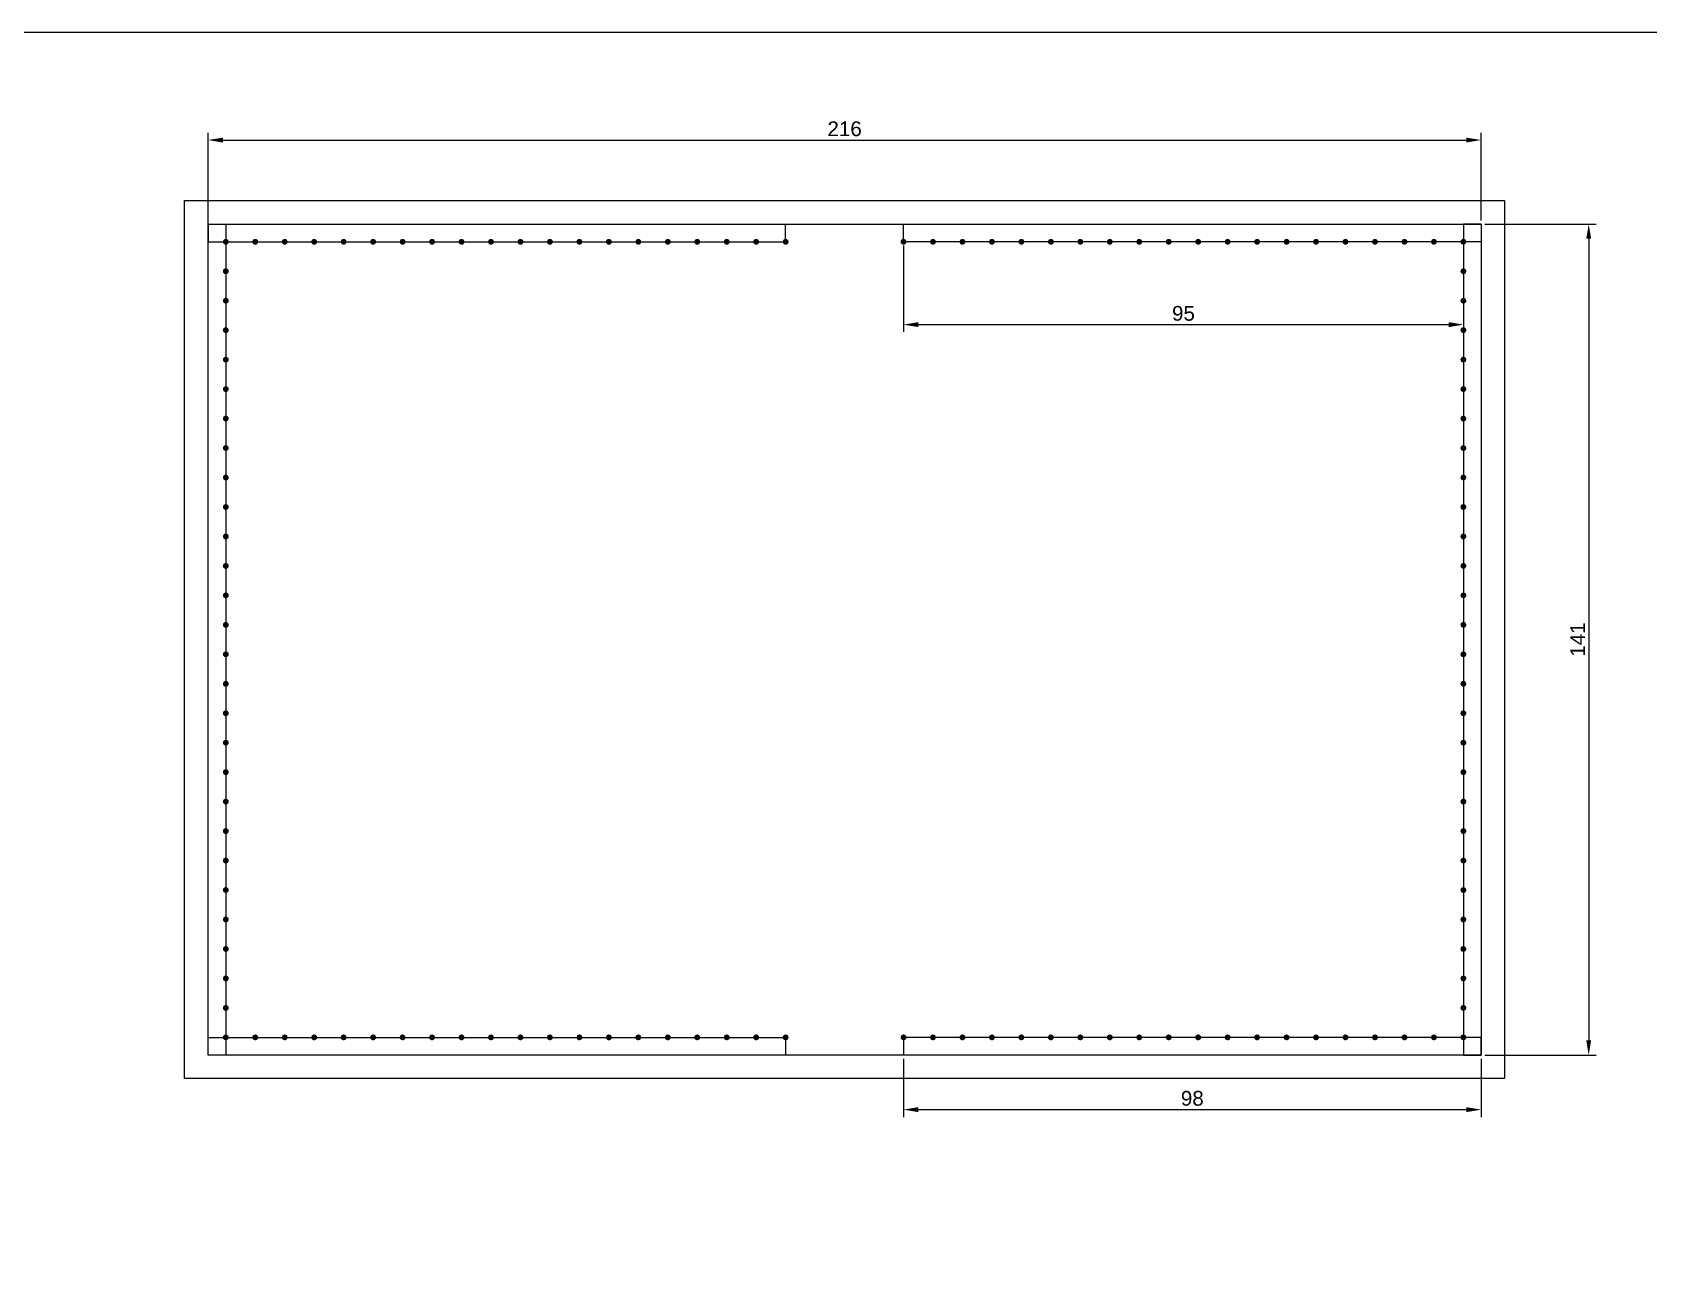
# Model space of a CAD drawing. Header units: millimetres. Extents: x 5326 to 6986, y 304 to 1378.
# Drawn here: x 5600.6 to 5874.9, y 1168.4 to 1377.8 of the extents above; entities that cross this region are included whole.
import ezdxf

# ---------------------------------------------------------------- set-up
doc = ezdxf.new("R2010")
doc.units = ezdxf.units.MM
doc.layers.add('Общий лист', color=7, linetype='Continuous')
doc.styles.get("Standard").update_dxf_attribs({"font": 'arial.ttf'})
doc.dimstyles.new('ISO-25', dxfattribs={"dimtxt": 2.5, "dimasz": 2.5, "dimexe": 1.25, "dimexo": 0.625, "dimtad": 1, "dimtxsty": 'Standard', "dimcen": 2.5, "dimadec": 0, "dimazin": 0, "dimtfac": 1, "dimtmove": 0, "dimatfit": 3, "dimfxl": 0, "dimarcsym": 0})

# ---------------------------------------------------------------- blocks, each defined once
blk = doc.blocks.new('*D11')
at = {"color": 0, "lineweight": -2, "transparency": 16777216}
for p, q in [((5748.42, 1341.65), (5748.42, 1326.97)), ((5843.42, 1341.65), (5843.42, 1326.97)), ((5750.92, 1328.22), (5840.92, 1328.22))]:
    blk.add_line(p, q, dxfattribs=at)
at = {"color": 0, "transparency": 16777216}
for points in [[(5750.92, 1328.64), (5750.92, 1327.8), (5748.42, 1328.22)], [(5840.92, 1328.64), (5840.92, 1327.8), (5843.42, 1328.22)]]:
    blk.add_solid(points, dxfattribs=at)
at = {"layer": 'Defpoints', "color": 0, "transparency": 16777216}
for p in [(5748.42, 1342.28), (5843.42, 1342.28), (5843.42, 1328.22)]:
    blk.add_point(p, dxfattribs=at)
at = {"color": 0, "transparency": 16777216, "insert": (5795.92, 1330.12), "char_height": 2.5, "attachment_point": 5}
blk.add_mtext('95', dxfattribs=at)
blk = doc.blocks.new('*D12')
at = {"color": 0, "lineweight": -2, "transparency": 16777216}
for p, q in [((5630.42, 1345.9), (5630.42, 1360.79)), ((5846.42, 1345.9), (5846.42, 1360.79)), ((5632.92, 1359.54), (5843.92, 1359.54))]:
    blk.add_line(p, q, dxfattribs=at)
at = {"color": 0, "transparency": 16777216}
for points in [[(5632.92, 1359.95), (5632.92, 1359.12), (5630.42, 1359.54)], [(5843.92, 1359.95), (5843.92, 1359.12), (5846.42, 1359.54)]]:
    blk.add_solid(points, dxfattribs=at)
at = {"layer": 'Defpoints', "color": 0, "transparency": 16777216}
for p in [(5846.42, 1359.54), (5630.42, 1345.28), (5846.42, 1345.28)]:
    blk.add_point(p, dxfattribs=at)
at = {"color": 0, "transparency": 16777216, "insert": (5738.42, 1361.44), "char_height": 2.5, "attachment_point": 5}
blk.add_mtext('216', dxfattribs=at)
blk = doc.blocks.new('*D13')
at = {"color": 0, "lineweight": -2, "transparency": 16777216}
for p, q in [((5847.04, 1345.28), (5865.93, 1345.28)), ((5864.68, 1342.78), (5864.68, 1206.78)), ((5847.04, 1204.28), (5865.93, 1204.28))]:
    blk.add_line(p, q, dxfattribs=at)
at = {"color": 0, "transparency": 16777216}
for points in [[(5864.26, 1342.78), (5865.1, 1342.78), (5864.68, 1345.28)], [(5864.26, 1206.78), (5865.1, 1206.78), (5864.68, 1204.28)]]:
    blk.add_solid(points, dxfattribs=at)
at = {"layer": 'Defpoints', "color": 0, "transparency": 16777216}
for p in [(5846.42, 1345.28), (5846.42, 1204.28), (5864.68, 1204.28)]:
    blk.add_point(p, dxfattribs=at)
at = {"color": 0, "transparency": 16777216, "insert": (5862.8, 1274.78), "char_height": 2.5, "attachment_point": 5, "rotation": 90}
blk.add_mtext('141', dxfattribs=at)
blk = doc.blocks.new('*D14')
at = {"color": 0, "lineweight": -2, "transparency": 16777216}
for p, q in [((5748.42, 1203.65), (5748.42, 1193.76)), ((5846.42, 1203.65), (5846.42, 1193.76)), ((5750.92, 1195.01), (5843.92, 1195.01))]:
    blk.add_line(p, q, dxfattribs=at)
at = {"color": 0, "transparency": 16777216}
for points in [[(5750.92, 1195.43), (5750.92, 1194.6), (5748.42, 1195.01)], [(5843.92, 1195.43), (5843.92, 1194.6), (5846.42, 1195.01)]]:
    blk.add_solid(points, dxfattribs=at)
at = {"layer": 'Defpoints', "color": 0, "transparency": 16777216}
for p in [(5748.42, 1204.28), (5846.42, 1204.28), (5846.42, 1195.01)]:
    blk.add_point(p, dxfattribs=at)
at = {"color": 0, "transparency": 16777216, "insert": (5797.42, 1196.92), "char_height": 2.5, "attachment_point": 5}
blk.add_mtext('98', dxfattribs=at)

msp = doc.modelspace()

# ---------------------------------------------------------------- hatches: boundary and pattern name
h = msp.add_hatch(color=256)
h.dxf.hatch_style = 1
h.paths.add_polyline_path([(5632.916, 1342.276, -1), (5633.916, 1342.276, -1)])
h = msp.add_hatch(color=256)
h.dxf.hatch_style = 1
h.paths.add_polyline_path([(5637.916, 1342.276, -1), (5638.916, 1342.276, -1)])
h = msp.add_hatch(color=256)
h.dxf.hatch_style = 1
h.paths.add_polyline_path([(5642.916, 1342.276, -1), (5643.916, 1342.276, -1)])
h = msp.add_hatch(color=256)
h.dxf.hatch_style = 1
h.paths.add_polyline_path([(5647.916, 1342.276, -1), (5648.916, 1342.276, -1)])
h = msp.add_hatch(color=256)
h.dxf.hatch_style = 1
h.paths.add_polyline_path([(5652.916, 1342.276, -1), (5653.916, 1342.276, -1)])
h = msp.add_hatch(color=256)
h.dxf.hatch_style = 1
h.paths.add_polyline_path([(5657.916, 1342.276, -1), (5658.916, 1342.276, -1)])
h = msp.add_hatch(color=256)
h.dxf.hatch_style = 1
h.paths.add_polyline_path([(5662.916, 1342.276, -1), (5663.916, 1342.276, -1)])
h = msp.add_hatch(color=256)
h.dxf.hatch_style = 1
h.paths.add_polyline_path([(5667.916, 1342.276, -1), (5668.916, 1342.276, -1)])
h = msp.add_hatch(color=256)
h.dxf.hatch_style = 1
h.paths.add_polyline_path([(5672.916, 1342.276, -1), (5673.916, 1342.276, -1)])
h = msp.add_hatch(color=256)
h.dxf.hatch_style = 1
h.paths.add_polyline_path([(5677.916, 1342.276, -1), (5678.916, 1342.276, -1)])
h = msp.add_hatch(color=256)
h.dxf.hatch_style = 1
h.paths.add_polyline_path([(5682.916, 1342.276, -1), (5683.916, 1342.276, -1)])
h = msp.add_hatch(color=256)
h.dxf.hatch_style = 1
h.paths.add_polyline_path([(5687.916, 1342.276, -1), (5688.916, 1342.276, -1)])
h = msp.add_hatch(color=256)
h.dxf.hatch_style = 1
h.paths.add_polyline_path([(5692.916, 1342.276, -1), (5693.916, 1342.276, -1)])
h = msp.add_hatch(color=256)
h.dxf.hatch_style = 1
h.paths.add_polyline_path([(5697.916, 1342.276, -1), (5698.916, 1342.276, -1)])
h = msp.add_hatch(color=256)
h.dxf.hatch_style = 1
h.paths.add_polyline_path([(5702.916, 1342.276, -1), (5703.916, 1342.276, -1)])
h = msp.add_hatch(color=256)
h.dxf.hatch_style = 1
h.paths.add_polyline_path([(5707.916, 1342.276, -1), (5708.916, 1342.276, -1)])
h = msp.add_hatch(color=256)
h.dxf.hatch_style = 1
h.paths.add_polyline_path([(5712.916, 1342.276, -1), (5713.916, 1342.276, -1)])
h = msp.add_hatch(color=256)
h.dxf.hatch_style = 1
h.paths.add_polyline_path([(5717.916, 1342.276, -1), (5718.916, 1342.276, -1)])
h = msp.add_hatch(color=256)
h.dxf.hatch_style = 1
h.paths.add_polyline_path([(5722.916, 1342.276, -1), (5723.916, 1342.276, -1)])
h = msp.add_hatch(color=256)
h.dxf.hatch_style = 1
h.paths.add_polyline_path([(5727.916, 1342.276, -1), (5728.916, 1342.276, -1)])
h = msp.add_hatch(color=256)
h.dxf.hatch_style = 1
h.paths.add_polyline_path([(5747.916, 1342.276, -1), (5748.916, 1342.276, -1)])
h = msp.add_hatch(color=256)
h.dxf.hatch_style = 1
h.paths.add_polyline_path([(5752.916, 1342.276, -1), (5753.916, 1342.276, -1)])
h = msp.add_hatch(color=256)
h.dxf.hatch_style = 1
h.paths.add_polyline_path([(5757.916, 1342.276, -1), (5758.916, 1342.276, -1)])
h = msp.add_hatch(color=256)
h.dxf.hatch_style = 1
h.paths.add_polyline_path([(5762.916, 1342.276, -1), (5763.916, 1342.276, -1)])
h = msp.add_hatch(color=256)
h.dxf.hatch_style = 1
h.paths.add_polyline_path([(5767.916, 1342.276, -1), (5768.916, 1342.276, -1)])
h = msp.add_hatch(color=256)
h.dxf.hatch_style = 1
h.paths.add_polyline_path([(5772.916, 1342.276, -1), (5773.916, 1342.276, -1)])
h = msp.add_hatch(color=256)
h.dxf.hatch_style = 1
h.paths.add_polyline_path([(5777.916, 1342.276, -1), (5778.916, 1342.276, -1)])
h = msp.add_hatch(color=256)
h.dxf.hatch_style = 1
h.paths.add_polyline_path([(5782.916, 1342.276, -1), (5783.916, 1342.276, -1)])
h = msp.add_hatch(color=256)
h.dxf.hatch_style = 1
h.paths.add_polyline_path([(5787.916, 1342.276, -1), (5788.916, 1342.276, -1)])
h = msp.add_hatch(color=256)
h.dxf.hatch_style = 1
h.paths.add_polyline_path([(5792.916, 1342.276, -1), (5793.916, 1342.276, -1)])
h = msp.add_hatch(color=256)
h.dxf.hatch_style = 1
h.paths.add_polyline_path([(5797.916, 1342.276, -1), (5798.916, 1342.276, -1)])
h = msp.add_hatch(color=256)
h.dxf.hatch_style = 1
h.paths.add_polyline_path([(5802.916, 1342.276, -1), (5803.916, 1342.276, -1)])
h = msp.add_hatch(color=256)
h.dxf.hatch_style = 1
h.paths.add_polyline_path([(5807.916, 1342.276, -1), (5808.916, 1342.276, -1)])
h = msp.add_hatch(color=256)
h.dxf.hatch_style = 1
h.paths.add_polyline_path([(5812.916, 1342.276, -1), (5813.916, 1342.276, -1)])
h = msp.add_hatch(color=256)
h.dxf.hatch_style = 1
h.paths.add_polyline_path([(5817.916, 1342.276, -1), (5818.916, 1342.276, -1)])
h = msp.add_hatch(color=256)
h.dxf.hatch_style = 1
h.paths.add_polyline_path([(5822.916, 1342.276, -1), (5823.916, 1342.276, -1)])
h = msp.add_hatch(color=256)
h.dxf.hatch_style = 1
h.paths.add_polyline_path([(5827.916, 1342.276, -1), (5828.916, 1342.276, -1)])
h = msp.add_hatch(color=256)
h.dxf.hatch_style = 1
h.paths.add_polyline_path([(5832.916, 1342.276, -1), (5833.916, 1342.276, -1)])
h = msp.add_hatch(color=256)
h.dxf.hatch_style = 1
h.paths.add_polyline_path([(5837.916, 1342.276, -1), (5838.916, 1342.276, -1)])
h = msp.add_hatch(color=256)
h.dxf.hatch_style = 1
h.paths.add_polyline_path([(5842.916, 1342.276, -1), (5843.916, 1342.276, -1)])
h = msp.add_hatch(color=256)
h.dxf.hatch_style = 1
h.paths.add_polyline_path([(5632.916, 1337.276, -1), (5633.916, 1337.276, -1)])
h = msp.add_hatch(color=256)
h.dxf.hatch_style = 1
h.paths.add_polyline_path([(5842.916, 1337.276, -1), (5843.916, 1337.276, -1)])
h = msp.add_hatch(color=256)
h.dxf.hatch_style = 1
h.paths.add_polyline_path([(5632.916, 1332.276, -1), (5633.916, 1332.276, -1)])
h = msp.add_hatch(color=256)
h.dxf.hatch_style = 1
h.paths.add_polyline_path([(5842.916, 1332.276, -1), (5843.916, 1332.276, -1)])
h = msp.add_hatch(color=256)
h.dxf.hatch_style = 1
h.paths.add_polyline_path([(5632.916, 1327.276, -1), (5633.916, 1327.276, -1)])
h = msp.add_hatch(color=256)
h.dxf.hatch_style = 1
h.paths.add_polyline_path([(5842.916, 1327.276, -1), (5843.916, 1327.276, -1)])
h = msp.add_hatch(color=256)
h.dxf.hatch_style = 1
h.paths.add_polyline_path([(5632.916, 1322.276, -1), (5633.916, 1322.276, -1)])
h = msp.add_hatch(color=256)
h.dxf.hatch_style = 1
h.paths.add_polyline_path([(5842.916, 1322.276, -1), (5843.916, 1322.276, -1)])
h = msp.add_hatch(color=256)
h.dxf.hatch_style = 1
h.paths.add_polyline_path([(5632.916, 1317.276, -1), (5633.916, 1317.276, -1)])
h = msp.add_hatch(color=256)
h.dxf.hatch_style = 1
h.paths.add_polyline_path([(5842.916, 1317.276, -1), (5843.916, 1317.276, -1)])
h = msp.add_hatch(color=256)
h.dxf.hatch_style = 1
h.paths.add_polyline_path([(5632.916, 1312.276, -1), (5633.916, 1312.276, -1)])
h = msp.add_hatch(color=256)
h.dxf.hatch_style = 1
h.paths.add_polyline_path([(5842.916, 1312.276, -1), (5843.916, 1312.276, -1)])
h = msp.add_hatch(color=256)
h.dxf.hatch_style = 1
h.paths.add_polyline_path([(5632.916, 1307.276, -1), (5633.916, 1307.276, -1)])
h = msp.add_hatch(color=256)
h.dxf.hatch_style = 1
h.paths.add_polyline_path([(5842.916, 1307.276, -1), (5843.916, 1307.276, -1)])
h = msp.add_hatch(color=256)
h.dxf.hatch_style = 1
h.paths.add_polyline_path([(5632.916, 1302.276, -1), (5633.916, 1302.276, -1)])
h = msp.add_hatch(color=256)
h.dxf.hatch_style = 1
h.paths.add_polyline_path([(5842.916, 1302.276, -1), (5843.916, 1302.276, -1)])
h = msp.add_hatch(color=256)
h.dxf.hatch_style = 1
h.paths.add_polyline_path([(5632.916, 1297.276, -1), (5633.916, 1297.276, -1)])
h = msp.add_hatch(color=256)
h.dxf.hatch_style = 1
h.paths.add_polyline_path([(5842.916, 1297.276, -1), (5843.916, 1297.276, -1)])
h = msp.add_hatch(color=256)
h.dxf.hatch_style = 1
h.paths.add_polyline_path([(5632.916, 1292.276, -1), (5633.916, 1292.276, -1)])
h = msp.add_hatch(color=256)
h.dxf.hatch_style = 1
h.paths.add_polyline_path([(5842.916, 1292.276, -1), (5843.916, 1292.276, -1)])
h = msp.add_hatch(color=256)
h.dxf.hatch_style = 1
h.paths.add_polyline_path([(5632.916, 1287.276, -1), (5633.916, 1287.276, -1)])
h = msp.add_hatch(color=256)
h.dxf.hatch_style = 1
h.paths.add_polyline_path([(5842.916, 1287.276, -1), (5843.916, 1287.276, -1)])
h = msp.add_hatch(color=256)
h.dxf.hatch_style = 1
h.paths.add_polyline_path([(5632.916, 1282.276, -1), (5633.916, 1282.276, -1)])
h = msp.add_hatch(color=256)
h.dxf.hatch_style = 1
h.paths.add_polyline_path([(5842.916, 1282.276, -1), (5843.916, 1282.276, -1)])
h = msp.add_hatch(color=256)
h.dxf.hatch_style = 1
h.paths.add_polyline_path([(5632.916, 1277.276, -1), (5633.916, 1277.276, -1)])
h = msp.add_hatch(color=256)
h.dxf.hatch_style = 1
h.paths.add_polyline_path([(5842.916, 1277.276, -1), (5843.916, 1277.276, -1)])
h = msp.add_hatch(color=256)
h.dxf.hatch_style = 1
h.paths.add_polyline_path([(5632.916, 1272.276, -1), (5633.916, 1272.276, -1)])
h = msp.add_hatch(color=256)
h.dxf.hatch_style = 1
h.paths.add_polyline_path([(5842.916, 1272.276, -1), (5843.916, 1272.276, -1)])
h = msp.add_hatch(color=256)
h.dxf.hatch_style = 1
h.paths.add_polyline_path([(5632.916, 1267.276, -1), (5633.916, 1267.276, -1)])
h = msp.add_hatch(color=256)
h.dxf.hatch_style = 1
h.paths.add_polyline_path([(5842.916, 1267.276, -1), (5843.916, 1267.276, -1)])
h = msp.add_hatch(color=256)
h.dxf.hatch_style = 1
h.paths.add_polyline_path([(5632.916, 1262.276, -1), (5633.916, 1262.276, -1)])
h = msp.add_hatch(color=256)
h.dxf.hatch_style = 1
h.paths.add_polyline_path([(5842.916, 1262.276, -1), (5843.916, 1262.276, -1)])
h = msp.add_hatch(color=256)
h.dxf.hatch_style = 1
h.paths.add_polyline_path([(5632.916, 1257.276, -1), (5633.916, 1257.276, -1)])
h = msp.add_hatch(color=256)
h.dxf.hatch_style = 1
h.paths.add_polyline_path([(5842.916, 1257.276, -1), (5843.916, 1257.276, -1)])
h = msp.add_hatch(color=256)
h.dxf.hatch_style = 1
h.paths.add_polyline_path([(5632.916, 1252.276, -1), (5633.916, 1252.276, -1)])
h = msp.add_hatch(color=256)
h.dxf.hatch_style = 1
h.paths.add_polyline_path([(5842.916, 1252.276, -1), (5843.916, 1252.276, -1)])
h = msp.add_hatch(color=256)
h.dxf.hatch_style = 1
h.paths.add_polyline_path([(5632.916, 1247.276, -1), (5633.916, 1247.276, -1)])
h = msp.add_hatch(color=256)
h.dxf.hatch_style = 1
h.paths.add_polyline_path([(5842.916, 1247.276, -1), (5843.916, 1247.276, -1)])
h = msp.add_hatch(color=256)
h.dxf.hatch_style = 1
h.paths.add_polyline_path([(5632.916, 1242.276, -1), (5633.916, 1242.276, -1)])
h = msp.add_hatch(color=256)
h.dxf.hatch_style = 1
h.paths.add_polyline_path([(5842.916, 1242.276, -1), (5843.916, 1242.276, -1)])
h = msp.add_hatch(color=256)
h.dxf.hatch_style = 1
h.paths.add_polyline_path([(5632.916, 1237.276, -1), (5633.916, 1237.276, -1)])
h = msp.add_hatch(color=256)
h.dxf.hatch_style = 1
h.paths.add_polyline_path([(5842.916, 1237.276, -1), (5843.916, 1237.276, -1)])
h = msp.add_hatch(color=256)
h.dxf.hatch_style = 1
h.paths.add_polyline_path([(5632.916, 1232.276, -1), (5633.916, 1232.276, -1)])
h = msp.add_hatch(color=256)
h.dxf.hatch_style = 1
h.paths.add_polyline_path([(5842.916, 1232.276, -1), (5843.916, 1232.276, -1)])
h = msp.add_hatch(color=256)
h.dxf.hatch_style = 1
h.paths.add_polyline_path([(5632.916, 1227.276, -1), (5633.916, 1227.276, -1)])
h = msp.add_hatch(color=256)
h.dxf.hatch_style = 1
h.paths.add_polyline_path([(5842.916, 1227.276, -1), (5843.916, 1227.276, -1)])
h = msp.add_hatch(color=256)
h.dxf.hatch_style = 1
h.paths.add_polyline_path([(5632.916, 1222.276, -1), (5633.916, 1222.276, -1)])
h = msp.add_hatch(color=256)
h.dxf.hatch_style = 1
h.paths.add_polyline_path([(5842.916, 1222.276, -1), (5843.916, 1222.276, -1)])
h = msp.add_hatch(color=256)
h.dxf.hatch_style = 1
h.paths.add_polyline_path([(5632.916, 1217.276, -1), (5633.916, 1217.276, -1)])
h = msp.add_hatch(color=256)
h.dxf.hatch_style = 1
h.paths.add_polyline_path([(5842.916, 1217.276, -1), (5843.916, 1217.276, -1)])
h = msp.add_hatch(color=256)
h.dxf.hatch_style = 1
h.paths.add_polyline_path([(5632.916, 1212.276, -1), (5633.916, 1212.276, -1)])
h = msp.add_hatch(color=256)
h.dxf.hatch_style = 1
h.paths.add_polyline_path([(5842.916, 1212.276, -1), (5843.916, 1212.276, -1)])
h = msp.add_hatch(color=256)
h.dxf.hatch_style = 1
h.paths.add_polyline_path([(5632.916, 1207.276, -1), (5633.916, 1207.276, -1)])
h = msp.add_hatch(color=256)
h.dxf.hatch_style = 1
h.paths.add_polyline_path([(5637.916, 1207.276, -1), (5638.916, 1207.276, -1)])
h = msp.add_hatch(color=256)
h.dxf.hatch_style = 1
h.paths.add_polyline_path([(5642.916, 1207.276, -1), (5643.916, 1207.276, -1)])
h = msp.add_hatch(color=256)
h.dxf.hatch_style = 1
h.paths.add_polyline_path([(5647.916, 1207.276, -1), (5648.916, 1207.276, -1)])
h = msp.add_hatch(color=256)
h.dxf.hatch_style = 1
h.paths.add_polyline_path([(5652.916, 1207.276, -1), (5653.916, 1207.276, -1)])
h = msp.add_hatch(color=256)
h.dxf.hatch_style = 1
h.paths.add_polyline_path([(5657.916, 1207.276, -1), (5658.916, 1207.276, -1)])
h = msp.add_hatch(color=256)
h.dxf.hatch_style = 1
h.paths.add_polyline_path([(5662.916, 1207.276, -1), (5663.916, 1207.276, -1)])
h = msp.add_hatch(color=256)
h.dxf.hatch_style = 1
h.paths.add_polyline_path([(5667.916, 1207.276, -1), (5668.916, 1207.276, -1)])
h = msp.add_hatch(color=256)
h.dxf.hatch_style = 1
h.paths.add_polyline_path([(5672.916, 1207.276, -1), (5673.916, 1207.276, -1)])
h = msp.add_hatch(color=256)
h.dxf.hatch_style = 1
h.paths.add_polyline_path([(5677.916, 1207.276, -1), (5678.916, 1207.276, -1)])
h = msp.add_hatch(color=256)
h.dxf.hatch_style = 1
h.paths.add_polyline_path([(5682.916, 1207.276, -1), (5683.916, 1207.276, -1)])
h = msp.add_hatch(color=256)
h.dxf.hatch_style = 1
h.paths.add_polyline_path([(5687.916, 1207.276, -1), (5688.916, 1207.276, -1)])
h = msp.add_hatch(color=256)
h.dxf.hatch_style = 1
h.paths.add_polyline_path([(5692.916, 1207.276, -1), (5693.916, 1207.276, -1)])
h = msp.add_hatch(color=256)
h.dxf.hatch_style = 1
h.paths.add_polyline_path([(5697.916, 1207.276, -1), (5698.916, 1207.276, -1)])
h = msp.add_hatch(color=256)
h.dxf.hatch_style = 1
h.paths.add_polyline_path([(5702.916, 1207.276, -1), (5703.916, 1207.276, -1)])
h = msp.add_hatch(color=256)
h.dxf.hatch_style = 1
h.paths.add_polyline_path([(5707.916, 1207.276, -1), (5708.916, 1207.276, -1)])
h = msp.add_hatch(color=256)
h.dxf.hatch_style = 1
h.paths.add_polyline_path([(5712.916, 1207.276, -1), (5713.916, 1207.276, -1)])
h = msp.add_hatch(color=256)
h.dxf.hatch_style = 1
h.paths.add_polyline_path([(5717.916, 1207.276, -1), (5718.916, 1207.276, -1)])
h = msp.add_hatch(color=256)
h.dxf.hatch_style = 1
h.paths.add_polyline_path([(5722.916, 1207.276, -1), (5723.916, 1207.276, -1)])
h = msp.add_hatch(color=256)
h.dxf.hatch_style = 1
h.paths.add_polyline_path([(5727.916, 1207.276, -1), (5728.916, 1207.276, -1)])
h = msp.add_hatch(color=256)
h.dxf.hatch_style = 1
h.paths.add_polyline_path([(5747.916, 1207.276, -1), (5748.916, 1207.276, -1)])
h = msp.add_hatch(color=256)
h.dxf.hatch_style = 1
h.paths.add_polyline_path([(5752.916, 1207.276, -1), (5753.916, 1207.276, -1)])
h = msp.add_hatch(color=256)
h.dxf.hatch_style = 1
h.paths.add_polyline_path([(5757.916, 1207.276, -1), (5758.916, 1207.276, -1)])
h = msp.add_hatch(color=256)
h.dxf.hatch_style = 1
h.paths.add_polyline_path([(5762.916, 1207.276, -1), (5763.916, 1207.276, -1)])
h = msp.add_hatch(color=256)
h.dxf.hatch_style = 1
h.paths.add_polyline_path([(5767.916, 1207.276, -1), (5768.916, 1207.276, -1)])
h = msp.add_hatch(color=256)
h.dxf.hatch_style = 1
h.paths.add_polyline_path([(5772.916, 1207.276, -1), (5773.916, 1207.276, -1)])
h = msp.add_hatch(color=256)
h.dxf.hatch_style = 1
h.paths.add_polyline_path([(5777.916, 1207.276, -1), (5778.916, 1207.276, -1)])
h = msp.add_hatch(color=256)
h.dxf.hatch_style = 1
h.paths.add_polyline_path([(5782.916, 1207.276, -1), (5783.916, 1207.276, -1)])
h = msp.add_hatch(color=256)
h.dxf.hatch_style = 1
h.paths.add_polyline_path([(5787.916, 1207.276, -1), (5788.916, 1207.276, -1)])
h = msp.add_hatch(color=256)
h.dxf.hatch_style = 1
h.paths.add_polyline_path([(5792.916, 1207.276, -1), (5793.916, 1207.276, -1)])
h = msp.add_hatch(color=256)
h.dxf.hatch_style = 1
h.paths.add_polyline_path([(5797.916, 1207.276, -1), (5798.916, 1207.276, -1)])
h = msp.add_hatch(color=256)
h.dxf.hatch_style = 1
h.paths.add_polyline_path([(5802.916, 1207.276, -1), (5803.916, 1207.276, -1)])
h = msp.add_hatch(color=256)
h.dxf.hatch_style = 1
h.paths.add_polyline_path([(5807.916, 1207.276, -1), (5808.916, 1207.276, -1)])
h = msp.add_hatch(color=256)
h.dxf.hatch_style = 1
h.paths.add_polyline_path([(5812.916, 1207.276, -1), (5813.916, 1207.276, -1)])
h = msp.add_hatch(color=256)
h.dxf.hatch_style = 1
h.paths.add_polyline_path([(5817.916, 1207.276, -1), (5818.916, 1207.276, -1)])
h = msp.add_hatch(color=256)
h.dxf.hatch_style = 1
h.paths.add_polyline_path([(5822.916, 1207.276, -1), (5823.916, 1207.276, -1)])
h = msp.add_hatch(color=256)
h.dxf.hatch_style = 1
h.paths.add_polyline_path([(5827.916, 1207.276, -1), (5828.916, 1207.276, -1)])
h = msp.add_hatch(color=256)
h.dxf.hatch_style = 1
h.paths.add_polyline_path([(5832.916, 1207.276, -1), (5833.916, 1207.276, -1)])
h = msp.add_hatch(color=256)
h.dxf.hatch_style = 1
h.paths.add_polyline_path([(5837.916, 1207.276, -1), (5838.916, 1207.276, -1)])
h = msp.add_hatch(color=256)
h.dxf.hatch_style = 1
h.paths.add_polyline_path([(5842.916, 1207.276, -1), (5843.916, 1207.276, -1)])

# ---------------------------------------------------------------- linework, layer by layer
for p, q in [((5626.416, 1200.276), (5626.416, 1349.276)), ((5626.416, 1349.276), (5630.416, 1349.276)), ((5630.416, 1345.276), (5630.416, 1349.276)), ((5630.416, 1349.276), (5850.416, 1349.276)), ((5850.416, 1349.276), (5850.416, 1200.276)), ((5630.416, 1345.276), (5846.416, 1345.276)), ((5630.416, 1204.276), (5630.416, 1345.276)), ((5630.416, 1345.276), (5633.416, 1345.276)), ((5630.416, 1345.276), (5630.416, 1342.276)), ((5633.416, 1345.276), (5633.416, 1204.276)), ((5728.416, 1342.276), (5728.416, 1345.276)), ((5748.416, 1342.276), (5748.416, 1345.276)), ((5846.416, 1345.276), (5843.416, 1345.276)), ((5843.416, 1345.276), (5843.416, 1204.276)), ((5846.416, 1345.276), (5846.416, 1204.276)), ((5846.416, 1345.276), (5846.416, 1342.276)), ((5630.416, 1342.276), (5728.416, 1342.276)), ((5846.416, 1342.276), (5748.416, 1342.276)), ((5630.416, 1204.276), (5630.416, 1207.276)), ((5630.416, 1207.276), (5728.416, 1207.276)), ((5728.416, 1207.276), (5728.416, 1204.276)), ((5846.416, 1207.276), (5748.416, 1207.276)), ((5748.416, 1207.276), (5748.416, 1204.276)), ((5846.416, 1204.276), (5846.416, 1207.276)), ((5846.416, 1204.276), (5630.416, 1204.276)), ((5633.416, 1204.276), (5630.416, 1204.276)), ((5843.416, 1204.276), (5846.416, 1204.276)), ((5850.416, 1200.276), (5626.416, 1200.276))]:
    msp.add_line(p, q)
at = {"layer": 'Общий лист', "color": 2}
msp.add_lwpolyline([(5326.319, 1377.818), (6986.189, 1377.818), (6986.189, 303.806), (5326.319, 303.806)], close=True, dxfattribs=at)

# ---------------------------------------------------------------- dimensions: what is measured, and where the dimension line sits
at = {"color": 3}
for base, p1, p2, picture, middle in [((5846.416, 1359.536), (5630.416, 1345.276), (5846.416, 1345.276), '*D12', (5738.416, 1361.437)), ((5843.416, 1328.221), (5748.416, 1342.276), (5843.416, 1342.276), '*D11', (5795.916, 1330.123)), ((5846.416, 1195.015), (5748.416, 1204.276), (5846.416, 1204.276), '*D14', (5797.416, 1196.916))]:
    dim = msp.add_linear_dim(base=base, p1=p1, p2=p2, dimstyle='ISO-25', dxfattribs=at)
    dim.commit()
    dim.dimension.update_dxf_attribs({"geometry": picture, "text_midpoint": middle})
dim = msp.add_linear_dim(base=(5864.681, 1204.276), p1=(5846.416, 1345.276), p2=(5846.416, 1204.276), angle=90, dimstyle='ISO-25', dxfattribs=at)
dim.commit()
dim.dimension.update_dxf_attribs({"geometry": '*D13', "text_midpoint": (5862.8, 1274.776)})

doc.saveas('drawing.dxf')
